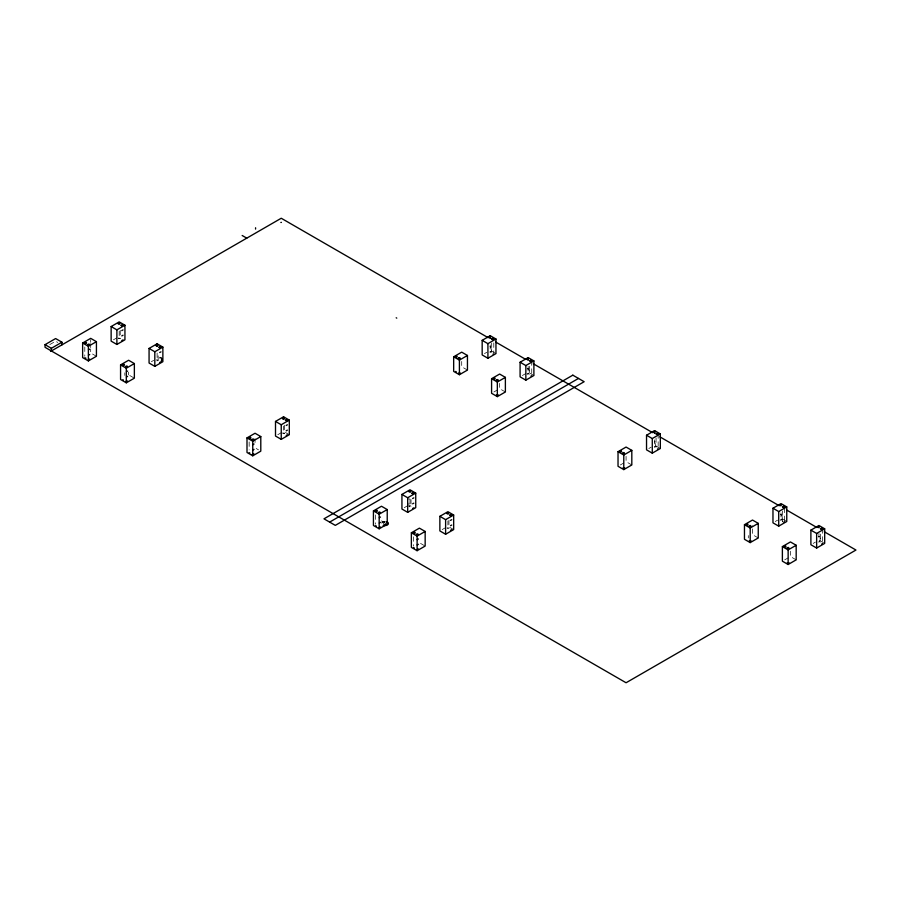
<?xml version="1.0" encoding="UTF-8"?>
<svg xmlns="http://www.w3.org/2000/svg" width="901" height="901" viewBox="0 0 901 901"><rect width="100%" height="100%" fill="white"/><g stroke="black" fill="none" stroke-linecap="round" stroke-linejoin="round"><path stroke-width="0.68" stroke-dasharray="4.5 3.38" d="M120.238 330.34L120.227 338.438L118.256 338.641M158.159 360.332L158.171 353.575M284.603 425.238L284.603 433.291L282.756 433.651M411.036 499.559L411.036 506.283L409.685 506.824L408.93 506.283L408.93 498.321M489.941 352.516C492.205 352.404 492.036 345.522 489.941 347.876M527.108 373.453C530.284 375.154 530.092 367.957 527.108 369.613M654.374 447.403C656.277 447.527 656.131 440.319 654.374 442.763M780.525 519.291C782.687 521.589 783.059 513.491 780.457 515.755M818.806 542.301C820.834 542.042 820.417 535.352 818.806 537.649M408.93 506.204L410.056 505.63L411.036 506.238M528.752 373.971L527.108 374.253M781.617 519.967L780.457 520.395M118.256 338.055L120.238 338.348M782.744 521.105L782.744 521.904M282.7 432.885L284.603 433.246M447.11 527.738L448.968 528.144L447.11 528.538M49.746 344.599L55.625 341.209L57.732 342.425M113.436 339.812L116.882 337.819M151.368 361.706L153.666 360.389M277.801 434.71L281.247 432.717M484.468 353.62L486.765 352.291M493.894 391.969L497.341 389.975M522.4 375.514L525.846 373.521M404.234 507.702L407.68 505.709M442.166 529.597L445.612 527.614M620.327 464.961L623.774 462.979M648.833 448.507L651.13 447.178M775.265 521.51L777.563 520.181M784.692 559.859L788.138 557.865M813.198 543.404L815.495 542.075M156.549 359.736L158.171 360.254M157.619 360.783L156.605 360.783M489.941 351.39L490.842 351.953M654.374 446.288L655.207 446.851M818.66 536.534L819.505 536.906L818.806 536.545M818.806 541.197L819.572 541.749M495.955 353.62L490.212 350.298L490.212 344.993M533.888 375.514L528.144 372.192L528.144 364.229M660.32 448.507L654.577 445.195L654.577 439.879M786.753 521.51L781.009 518.188L781.009 512.883M823.537 542.74L818.941 540.082L818.941 533.448M467.45 370.074L461.706 366.752L461.706 361.447M505.382 391.969L499.638 388.658L499.638 383.342M631.815 464.961L626.071 461.65L626.071 456.334M758.248 537.965L752.504 534.642L752.504 525.351M796.18 559.859L790.436 556.548L790.436 551.232M289.3 434.71L283.545 431.388L283.545 426.083M453.665 529.597L447.91 526.285L447.91 520.969M96.43 356.267L90.686 352.955L90.686 348.969M129.755 375.514L134.362 378.172M256.199 448.507L258.497 449.836M381.483 520.846L387.227 524.157M420.553 543.404L425.159 546.062M748.303 535.577L748.303 537.931M822.523 528.763L822.523 542.03M820.417 534.158L820.417 542.12M784.591 508.187L784.591 520.136M782.485 510.935L782.485 521.544M658.158 433.865L658.158 447.144M656.052 437.931L656.052 447.223M531.725 360.873L531.725 374.14M529.619 366.268L529.619 374.23M493.793 342.954L493.793 352.246M491.687 343.044L491.687 352.336M448.968 520.136L448.968 528.099M413.525 536.816L413.525 546.096M409.989 499.075L409.989 504.38M375.593 514.91L375.593 524.202M255.039 438.55L255.039 442.537M249.16 441.918L249.16 449.881M157.112 353.079L157.112 358.395M128.606 372.192L128.606 374.85M124.834 372.811L124.834 375.469M119.191 331.185L119.191 336.49M90.686 339.677L90.686 342.335M90.686 343.664L90.686 347.64M84.795 347.02L84.795 356.312M381.799 523.256A2.928 1.689 0 0 1 385.11 521.825M383.522 523.695A1.216 0.698 0 0 1 384.04 522.907M381.765 522.231A3.66 2.106 0 0 1 385.223 521.409M527.164 368.779L528.752 369.095L527.164 368.779M780.525 514.64L781.617 515.079L780.525 514.64M490.009 346.75L490.797 347.155L490.076 346.761M654.441 441.659L655.14 442.008L654.509 441.67"/><path stroke-width="1.35" d="M460.4 373.07L459.701 373.442M493.725 353.823L493.038 354.194M498.354 394.931L497.712 395.325M531.658 375.728L530.971 376.1M624.765 467.968L624.145 468.329M658.09 448.721L657.471 449.081M751.22 540.927L750.578 541.321M784.523 521.713L783.836 522.096M789.152 562.821L788.431 563.238M822.455 543.618L821.768 543.99M824.291 531.759L855.95 550.038L626.071 682.755L45.05 347.313L45.05 344.655L55.625 338.551L61.944 342.2L61.944 344.858M45.05 344.655L51.368 348.304L61.944 342.2M50.569 351.424L281.247 218.245L488.241 337.74M280.853 222.457L281.427 222.389M82.633 342.999L90.686 338.348L96.43 341.67L96.43 356.267L88.377 360.918L82.633 357.596L82.633 342.999L88.377 346.311L96.43 341.67M111.138 326.545L119.191 321.894L124.935 325.216L124.935 339.812L116.882 344.452L111.138 341.141L111.138 326.545L116.882 329.856L124.935 325.216M120.565 364.894L128.606 360.254L134.362 363.565L134.362 378.172L126.309 382.812L120.565 379.49L120.565 364.894L126.309 368.216L134.362 363.565M149.07 348.439L157.112 343.788L162.867 347.11L162.867 361.706L154.814 366.358L149.07 363.035L149.07 348.439L154.814 351.762L162.867 347.11M246.998 437.886L255.039 433.246L260.794 436.568L260.794 451.164L252.742 455.805L246.998 452.493L246.998 437.886L252.742 441.208L260.794 436.568M275.503 421.431L283.545 416.791L289.3 420.103L289.3 434.71L281.247 439.35L275.503 436.039L275.503 421.431L281.247 424.754L289.3 420.103M453.665 356.796L461.706 352.156L467.45 355.467L467.45 370.074L459.409 374.715L453.665 371.403L453.665 356.796L459.409 360.118L467.45 355.467M482.17 340.341L490.212 335.701L495.955 339.013L495.955 353.62L487.914 358.26L482.17 354.938L482.17 340.341L487.914 343.664L495.955 339.013M491.586 378.702L499.638 374.05L505.382 377.373L505.382 391.969L497.341 396.62L491.586 393.298L491.586 378.702L497.341 382.013L505.382 377.373M520.091 362.236L528.144 357.596L533.888 360.918L533.888 375.514L525.846 380.154L520.091 376.843L520.091 362.236L525.846 365.558L533.888 360.918M329.642 522.107L578.487 378.431M373.431 510.89L381.483 506.238L387.227 509.561L387.227 524.157L379.175 528.808L373.431 525.486L373.431 510.89L379.175 514.201L387.227 509.561M401.936 494.435L409.989 489.784L415.733 493.106L415.733 507.702L407.68 512.342L401.936 509.031L401.936 494.435L407.68 497.746L415.733 493.106M411.363 532.784L419.404 528.144L425.159 531.455L425.159 546.062L417.107 550.702L411.363 547.38L411.363 532.784L417.107 536.106L425.159 531.455M439.868 516.329L447.91 511.689L453.665 515L453.665 529.597L445.612 534.248L439.868 530.926L439.868 516.329L445.612 519.652L453.665 515M618.03 451.694L626.071 447.054L631.815 450.365L631.815 464.961L623.774 469.612L618.03 466.29L618.03 451.694L623.774 455.016L631.815 450.365M646.535 435.239L654.577 430.588L660.32 433.91L660.32 448.507L652.279 453.158L646.535 449.836L646.535 435.239L652.279 438.55L660.32 433.91M744.463 524.686L752.504 520.046L758.248 523.368L758.248 537.965L750.206 542.605L744.463 539.294L744.463 524.686L750.206 528.009L758.248 523.368M772.968 508.232L781.009 503.591L786.753 506.903L786.753 521.51L778.712 526.15L772.968 522.828L772.968 508.232L778.712 511.554L786.753 506.903M782.383 546.592L790.436 541.94L796.18 545.263L796.18 559.859L788.138 564.51L782.383 561.188L782.383 546.592L788.138 549.903L796.18 545.263M810.889 530.137L818.941 525.486L824.685 528.808L824.685 543.404L816.644 548.045L810.889 544.733L810.889 530.137L816.644 533.448L824.685 528.808M86 358.204L84.84 357.765M126.455 371.753L127.615 371.077M126.455 377.057L127.593 376.348M286.214 425.497L287.363 424.788M286.214 430.813L287.374 430.137M286.214 435.453L287.374 434.789M252.888 444.745L254.026 444.035M252.888 450.05L254.026 449.351M412.647 498.501L413.818 497.87M412.647 503.805L413.818 503.175M412.647 508.457L413.818 507.826M379.321 517.737L380.459 517.028M379.321 523.053L380.459 522.343M379.321 527.693L380.459 526.984M456.255 371.741L455.647 371.437M121.781 330.599L122.998 329.901M121.781 335.904L123.009 335.251M121.781 340.555L123.009 339.891M159.714 352.494L160.952 351.874M159.714 357.81C162.608 355.872 162.157 363.069 159.714 362.45M88.456 349.836L89.683 349.183M88.456 355.152L89.695 354.532M88.456 359.792L89.638 359.06M450.511 520.384L451.728 519.686M450.511 525.7L451.739 525.035M450.511 530.34L451.739 529.675M417.186 539.631L418.413 538.967M417.186 544.936L418.424 544.317M417.186 549.587L418.424 548.968M459.037 373.431L458.451 373.115M497.037 395.348L496.327 394.931M623.469 468.34L622.805 468.002M123.414 380.064L122.818 379.749M749.902 541.332L749.193 540.927M249.847 453.068L249.205 452.662M787.767 563.215L787.17 562.9M376.28 526.06L375.661 525.7M414.28 547.966L413.57 547.56M495.55 341.963L525.981 359.533M533.291 363.756L652.617 432.649M659.915 436.861L779.241 505.754M786.55 509.966L816.982 527.547M396.192 317.783L396.767 318.121M242.166 235.499L246.773 238.146M252.201 454.386L254.026 453.991M125.768 381.393L127.593 380.999M816.644 533.448L816.644 548.045M788.138 549.903L788.138 564.51M778.712 511.554L778.712 526.15M750.206 528.009L750.206 542.605M654.577 430.588L654.577 433.246M652.279 438.55L652.279 453.158M623.774 455.016L623.774 469.612M528.144 357.596L528.144 360.254M525.846 365.558L525.846 380.154M497.341 382.013L497.341 396.62M490.212 335.701L490.212 338.348M487.914 343.664L487.914 358.26M459.409 360.118L459.409 374.715M445.612 519.652L445.612 534.248M417.107 536.106L417.107 550.702M407.68 497.746L407.68 512.342M379.175 514.201L379.175 528.808M283.545 416.791L283.545 419.438M281.247 424.754L281.247 439.35M255.58 227.762L255.569 229.091M252.742 441.208L252.742 455.805M157.112 343.788L157.112 346.446M154.814 351.762L154.814 366.358M126.309 368.216L126.309 382.812M116.882 329.856L116.882 344.452M88.377 346.311L88.377 360.918M51.368 348.304L51.368 350.962M387.036 522.479A2.928 1.689 0 0 1 387.036 524.506A2.928 1.689 0 0 1 383.68 525.08M385.673 523.92A1.216 0.698 0 0 1 385.2 524.134M386.889 521.803A3.66 2.106 0 0 1 387.847 524.573A3.66 2.106 0 0 1 383.173 525.418M84.795 342.954C87.296 345.094 86.992 340.86 84.807 342.909M87.757 344.621C89.954 346.615 89.987 342.628 87.757 344.576M118.132 323.707C120.644 325.835 120.16 321.68 118.155 323.628M121.083 325.374C123.065 327.39 123.403 323.549 121.106 325.295M122.727 364.849C125.059 367.045 125.081 362.686 122.727 364.849M125.689 366.516C127.672 368.543 128.122 364.545 125.689 366.47M156.064 345.612C158.182 347.82 158.689 343.518 156.076 345.567M159.015 347.268C161.324 349.284 160.964 345.229 159.015 347.268M249.16 437.852C251.345 440.026 251.638 435.881 249.183 437.762M252.122 439.508C254.465 441.479 254.093 437.559 252.122 439.474M282.497 418.605C285.009 420.744 284.603 416.499 282.509 418.56M285.448 420.271C287.768 422.209 287.498 418.346 285.471 420.181M375.593 510.844C378.06 512.984 377.879 508.671 375.593 510.844M378.555 512.511C381.022 514.437 380.357 510.552 378.555 512.466M408.93 491.597C411.374 493.759 411.149 489.502 408.941 491.552M411.881 493.264C414.235 495.257 413.728 491.27 411.881 493.264M413.525 532.739C416.048 534.867 415.654 530.666 413.536 532.694M416.487 534.406C418.706 536.388 418.661 532.446 416.487 534.361M455.557 356.559C457.933 358.53 457.505 354.543 455.557 356.559M446.862 513.502C449.362 515.631 448.957 511.441 446.873 513.457M458.35 358.215C460.681 360.389 460.805 356.098 458.361 358.17M449.813 515.158C451.919 517.151 452.088 513.243 449.836 515.079M488.894 337.312C491.214 339.294 490.887 335.318 488.905 337.278M491.687 338.967C493.872 341.197 494.221 336.85 491.687 338.967M493.489 378.454C495.877 380.402 495.482 376.472 493.5 378.42M496.282 380.109C498.23 382.339 499.21 378.071 496.293 380.076M526.826 359.217C529.383 361.132 528.538 357.156 526.826 359.217M529.619 360.873C531.928 363.024 532.052 358.789 529.642 360.783M619.922 451.457C621.949 453.496 622.332 449.464 619.922 451.457M622.715 453.113C625.103 455.298 624.99 450.973 622.715 453.113M653.259 432.21C655.523 434.181 655.309 430.261 653.281 432.131M656.052 433.865C658.451 436.016 658.44 431.737 656.063 433.82M746.355 524.45C748.72 526.387 748.326 522.535 746.377 524.371M749.148 526.105C751.648 528.245 751.344 524.01 749.159 526.06M779.692 505.202C782.023 507.207 781.617 503.186 779.692 505.202M782.485 506.858C784.839 509.009 784.726 504.875 782.507 506.779M784.287 546.355C786.449 548.349 786.517 544.407 784.298 546.31M787.08 548.011C789.445 550.184 789.456 545.848 787.08 548.011M817.624 527.108C820.09 529 819.46 525.204 817.646 527.029M820.417 528.763C822.534 530.971 823.041 526.68 820.417 528.718M572.822 375.165L323.977 518.83L335.307 525.373L584.152 381.709L572.822 375.165"/></g></svg>
